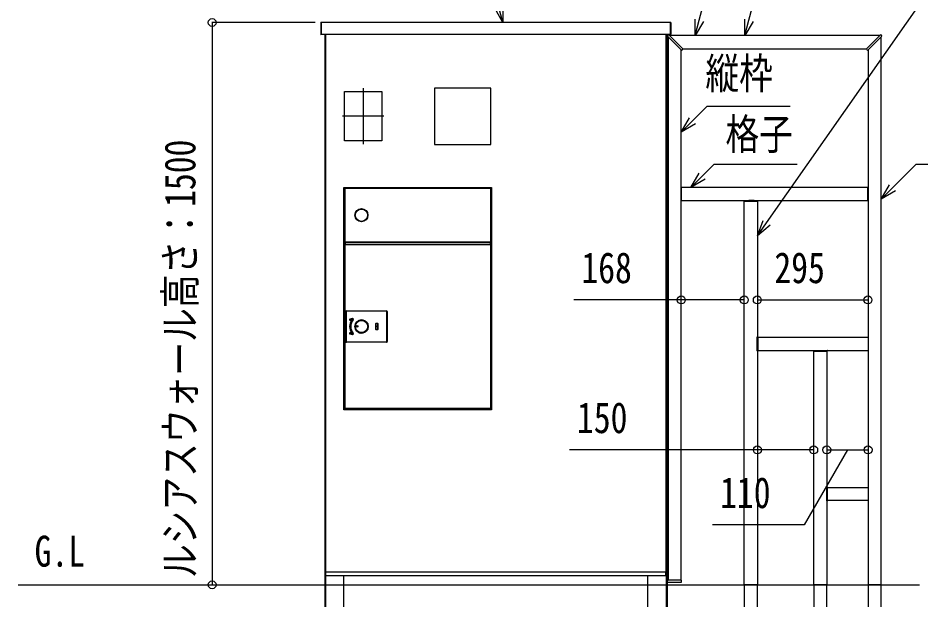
# Model space of a CAD drawing. Units: millimetres, scale not verified. Extents: x -10512 to 10513, y -7424 to 7426.
# Drawn here: x 5025 to 7433, y -1465 to 87 of the extents above; entities that cross this region are included whole.
import ezdxf
from ezdxf.enums import TextEntityAlignment as Align

# ---------------------------------------------------------------- set-up
doc = ezdxf.new("R2010")
doc.units = ezdxf.units.MM
doc.header["$LTSCALE"] = 40
for name, color, linetype in [('0-1_USER1', 3, 'Continuous'), ('0-3_YKK_13', 4, 'Continuous'), ('0-4_YKK_A1', 4, 'Continuous'), ('0-5_YKK_D', 6, 'Continuous')]:
    doc.layers.add(name, color=color, linetype=linetype)
doc.styles.add('ＭＳ ゴシック', font='')
doc.styles.get('ＭＳ ゴシック').set_extended_font_data('MS Gothic')

msp = doc.modelspace()

# ---------------------------------------------------------------- linework, layer by layer
at = {"layer": '0-3_YKK_13'}
for p, q in [((5832.35, 75.07), (5832.35, 44.13)), ((5833.85, 44.1), (5833.85, 75.1)), ((6764.85, 44.1), (6764.85, 75.1)), ((6766.35, 75.07), (6766.35, 44.13)), ((5833.29, 43.13), (5833.85, 43.1)), ((5833.85, 43.1), (5833.85, 44.1)), ((5846.35, -1393.4), (5846.35, 43.6)), ((6752.35, 43.6), (6752.35, -1393.4)), ((6756.91, 39.21), (6756.91, 39.54)), ((6757.08, 38.83), (6757.06, 38.86)), ((6794.47, 1.44), (6757.08, 38.83)), ((6760.24, 42.54), (6759.91, 42.54)), ((6760.62, 42.37), (6760.59, 42.39)), ((6798.01, 4.98), (6760.62, 42.37)), ((6764.85, 43.1), (6764.85, 44.1)), ((6765.41, 43.13), (6764.85, 43.1)), ((7287.69, 4.98), (7325.08, 42.37)), ((7291.23, 1.44), (7328.62, 38.83)), ((7325.08, 42.37), (7325.11, 42.39)), ((7325.46, 42.54), (7325.79, 42.54)), ((7328.62, 38.83), (7328.64, 38.86)), ((7328.79, 39.21), (7328.79, 39.54)), ((6796.68, 2.77), (6795.16, 1.42)), ((6796.68, 2.77), (6798.03, 4.29)), ((7289.02, 2.77), (7287.67, 4.29)), ((7289.02, 2.77), (7290.54, 1.42)), ((5894.35, -957.4), (5894.35, -364.4)), ((5894.35, -364.4), (6287.35, -364.4)), ((5895.85, -366.7), (5895.85, -365.9)), ((5895.85, -365.9), (5896.35, -365.9)), ((5895.85, -366.9), (5895.85, -366.7)), ((5896.35, -366.7), (5895.85, -366.7)), ((5895.85, -366.9), (5895.85, -509.9)), ((5896.65, -366.9), (5895.85, -366.9)), ((5896.35, -365.9), (5896.65, -365.9)), ((5896.35, -365.9), (5896.35, -366.7)), ((5896.35, -366.7), (5896.65, -366.7)), ((5896.65, -365.9), (6285.05, -365.9)), ((5896.65, -366.7), (5896.65, -365.9)), ((5896.65, -366.7), (5896.65, -366.9)), ((5896.65, -366.7), (6285.05, -366.7)), ((5896.65, -366.9), (5896.65, -509.9)), ((6285.05, -366.7), (6285.05, -365.9)), ((6285.35, -365.9), (6285.05, -365.9)), ((6285.05, -366.7), (6285.05, -366.9)), ((6285.35, -366.7), (6285.05, -366.7)), ((6285.85, -366.9), (6285.05, -366.9)), ((6285.05, -366.9), (6285.05, -509.9)), ((6285.35, -365.9), (6285.85, -365.9)), ((6285.35, -366.7), (6285.35, -365.9)), ((6285.85, -366.7), (6285.85, -366.9)), ((6960.17, -399.87), (6960.15, -400.17)), ((6960.19, -400.93), (6960.15, -400.23)), ((6960.67, -399.4), (6998.03, -399.4)), ((6960.69, -401.4), (6998.01, -401.4)), ((6987.85, -399.4), (6974.35, -399.4)), ((6975.35, -399.4), (6983.35, -399.4)), ((6998.5, -400.93), (6998.55, -400.23)), ((6998.53, -399.87), (6998.55, -400.17)), ((5896.35, -510.9), (5895.85, -510.9)), ((5895.85, -516.7), (5895.85, -515.9)), ((5895.85, -515.9), (5896.35, -515.9)), ((5896.35, -516.7), (5895.85, -516.7)), ((5895.85, -516.9), (5895.85, -953.9)), ((5896.65, -516.9), (5895.85, -516.9)), ((5896.35, -510.1), (5896.65, -510.1)), ((5896.35, -510.1), (5896.35, -510.9)), ((5896.35, -510.9), (5896.65, -510.9)), ((5896.35, -515.9), (5896.65, -515.9)), ((5896.35, -515.9), (5896.35, -516.7)), ((5896.35, -516.7), (5896.65, -516.7)), ((5896.65, -510.1), (5896.65, -510.9)), ((6285.05, -510.1), (5896.65, -510.1)), ((5896.65, -510.9), (5896.65, -515.9)), ((6285.05, -510.9), (5896.65, -510.9)), ((5896.65, -515.9), (6285.05, -515.9)), ((5896.65, -516.7), (5896.65, -515.9)), ((5896.65, -516.7), (5896.65, -516.9)), ((5896.65, -516.7), (6285.05, -516.7)), ((5896.65, -516.9), (5896.65, -953.9)), ((5897.45, -510.9), (5897.45, -515.9)), ((5897.55, -515.9), (5897.55, -510.9)), ((6284.15, -510.9), (6284.15, -515.9)), ((6284.25, -510.9), (6284.25, -515.9)), ((6285.05, -510.1), (6285.05, -509.9)), ((6285.05, -510.1), (6285.05, -510.9)), ((6285.35, -510.1), (6285.05, -510.1)), ((6285.05, -510.9), (6285.05, -515.9)), ((6285.35, -510.9), (6285.05, -510.9)), ((6285.05, -516.7), (6285.05, -515.9)), ((6285.35, -515.9), (6285.05, -515.9)), ((6285.05, -516.7), (6285.05, -516.9)), ((6285.35, -516.7), (6285.05, -516.7)), ((6285.85, -516.9), (6285.05, -516.9)), ((6285.05, -516.9), (6285.05, -953.9)), ((6285.35, -510.1), (6285.85, -510.1)), ((6285.35, -510.9), (6285.35, -510.1)), ((6285.85, -510.9), (6285.35, -510.9)), ((6285.35, -515.9), (6285.85, -515.9)), ((6285.35, -516.7), (6285.35, -515.9)), ((6285.85, -510.1), (6285.85, -510.9)), ((5898.85, -775.41), (5898.85, -695.39)), ((5899.08, -695.62), (5898.85, -695.39)), ((5899.08, -695.62), (5900.07, -695.62)), ((5899.08, -775.18), (5899.08, -695.62)), ((5900.07, -695.62), (5900.07, -775.18)), ((5900.84, -693.4), (6007.86, -693.4)), ((5900.84, -693.4), (5901.07, -693.63)), ((6007.63, -694.62), (5901.07, -694.62)), ((6007.63, -693.63), (6007.86, -693.4)), ((6007.63, -694.62), (6007.63, -693.63)), ((6008.63, -775.18), (6008.63, -695.62)), ((6009.85, -695.39), (6009.62, -695.62)), ((6009.85, -695.39), (6009.85, -775.41)), ((5909.95, -715.56), (5916.74, -713.86)), ((5910.04, -715.9), (5909.95, -715.56)), ((5916.83, -714.2), (5910.04, -715.9)), ((5910.56, -717.98), (5910.64, -718.32)), ((5910.64, -718.32), (5914.61, -717.33)), ((5910.64, -718.32), (5910.72, -718.66)), ((5914.57, -717.7), (5910.72, -718.66)), ((5915.22, -717.98), (5914.93, -717.79)), ((5916.83, -714.2), (5916.74, -713.86)), ((5916.91, -714.54), (5916.83, -714.2)), ((5918.61, -717), (5918.34, -716.78)), ((5918.88, -717.22), (5918.61, -717)), ((5979.05, -743.15), (5979.05, -727.65)), ((5979.35, -727.65), (5979.05, -727.65)), ((5979.35, -743.15), (5979.05, -743.15)), ((5979.35, -727.65), (5979.35, -743.15)), ((5984.35, -735.4), (5979.35, -735.4)), ((5979.85, -726.85), (5983.85, -726.85)), ((5979.85, -727.15), (5979.85, -726.85)), ((5983.85, -727.15), (5979.85, -727.15)), ((5979.85, -743.65), (5983.85, -743.65)), ((5979.85, -743.95), (5979.85, -743.65)), ((5983.85, -743.95), (5979.85, -743.95)), ((5983.85, -727.15), (5983.85, -726.85)), ((5983.85, -743.95), (5983.85, -743.65)), ((5984.35, -743.15), (5984.35, -727.65)), ((5984.65, -727.65), (5984.35, -727.65)), ((5984.65, -743.15), (5984.35, -743.15)), ((5984.65, -727.65), (5984.65, -743.15)), ((5909.95, -755.24), (5910.04, -754.9)), ((5916.74, -756.94), (5909.95, -755.24)), ((5910.04, -754.9), (5916.83, -756.6)), ((5910.64, -752.48), (5910.56, -752.82)), ((5910.72, -752.14), (5910.64, -752.48)), ((5914.61, -753.47), (5910.64, -752.48)), ((5910.72, -752.14), (5914.57, -753.1)), ((5915.22, -752.82), (5914.93, -753.01)), ((5916.74, -756.94), (5916.83, -756.6)), ((5916.83, -756.6), (5916.91, -756.26)), ((5918.61, -753.8), (5918.34, -754.02)), ((5918.88, -753.58), (5918.61, -753.8)), ((6996.6, -800.58), (6996.6, -763.22)), ((6997.07, -762.72), (6997.37, -762.7)), ((6998.13, -762.74), (6997.43, -762.7)), ((6998.6, -800.56), (6998.6, -763.24)), ((5898.85, -775.41), (5899.08, -775.18)), ((5899.08, -775.18), (5900.07, -775.18)), ((5901.07, -777.17), (5900.84, -777.4)), ((6007.86, -777.4), (5900.84, -777.4)), ((5901.07, -776.18), (6007.63, -776.18)), ((5901.07, -777.17), (5901.07, -776.18)), ((6007.63, -777.17), (5901.07, -777.17)), ((6007.63, -777.17), (6007.63, -776.18)), ((6007.86, -777.4), (6007.63, -777.17)), ((6008.63, -775.18), (6009.62, -775.18)), ((6009.62, -775.18), (6009.85, -775.41)), ((6997.07, -801.08), (6997.37, -801.1)), ((6998.13, -801.05), (6997.43, -801.1)), ((7145.17, -799.87), (7145.15, -800.17)), ((7145.19, -800.93), (7145.15, -800.23)), ((7145.67, -799.4), (7183.03, -799.4)), ((7145.69, -801.4), (7183.01, -801.4)), ((7183.5, -800.93), (7183.55, -800.23)), ((7183.53, -799.87), (7183.55, -800.17)), ((5896.35, -954.9), (5895.85, -954.9)), ((5896.35, -954.1), (5896.65, -954.1)), ((5896.35, -954.1), (5896.35, -954.9)), ((5896.35, -954.9), (5896.65, -954.9)), ((5896.65, -954.1), (5896.65, -954.9)), ((6285.05, -954.1), (5896.65, -954.1)), ((6285.05, -954.9), (5896.65, -954.9)), ((5897.45, -954.9), (5897.45, -955.9)), ((5897.45, -955.9), (5906.95, -955.9)), ((5907.55, -955.9), (5906.95, -955.9)), ((5907.45, -955.4), (5907.45, -954.9)), ((5907.55, -955.1), (5907.45, -955.1)), ((5907.55, -955.1), (5907.55, -954.9)), ((6276.65, -955.1), (5907.55, -955.1)), ((6276.65, -954.9), (6276.65, -955.1)), ((6276.65, -955.1), (6276.65, -955.9)), ((6276.75, -955.1), (6276.65, -955.1)), ((6277.25, -955.9), (6276.65, -955.9)), ((6276.75, -955.4), (6276.75, -954.9)), ((6284.25, -955.9), (6277.25, -955.9)), ((6284.25, -954.9), (6284.25, -955.9)), ((6285.05, -954.1), (6285.05, -953.9)), ((6285.05, -954.1), (6285.05, -954.9)), ((6285.35, -954.1), (6285.05, -954.1)), ((6285.35, -954.9), (6285.05, -954.9)), ((6285.35, -954.1), (6285.85, -954.1)), ((6285.35, -954.9), (6285.35, -954.1)), ((6285.85, -954.9), (6285.35, -954.9)), ((6285.85, -954.1), (6285.85, -954.9)), ((7181.85, -1200.58), (7181.85, -1163.22)), ((7182.32, -1162.72), (7182.62, -1162.7)), ((7183.38, -1162.74), (7182.68, -1162.7)), ((7183.85, -1200.56), (7183.85, -1163.24)), ((7182.32, -1201.08), (7182.62, -1201.1)), ((7183.38, -1201.06), (7182.68, -1201.1)), ((6757.13, -1416.46), (6756.94, -1413.46)), ((6793.76, -1412.4), (6757.94, -1412.4)), ((6758.12, -1417.4), (6793.57, -1417.4)), ((6794.57, -1416.46), (6794.76, -1413.46))]:
    msp.add_line(p, q, dxfattribs=at)
for points in [[(5833.85, 75.1), (5833.85, 76.1), (5833.29, 76.06)], [(6764.85, 75.1), (6764.85, 76.1), (6765.41, 76.06)], [(6287.35, -364.4), (6287.35, -957.4), (5894.35, -957.4)], [(6285.85, -366.9), (6285.85, -509.9), (6285.05, -509.9)], [(6285.85, -365.9), (6285.85, -366.7), (6285.35, -366.7)], [(5896.65, -510.1), (5896.65, -509.9), (5895.85, -509.9)], [(5895.85, -510.9), (5895.85, -510.1), (5896.35, -510.1)], [(6285.85, -516.9), (6285.85, -953.9), (6285.05, -953.9)], [(6285.85, -515.9), (6285.85, -516.7), (6285.35, -516.7)], [(5901.07, -694.62), (5901.07, -693.63), (6007.63, -693.63)], [(6008.63, -695.62), (6009.62, -695.62), (6009.62, -775.18)], [(5916.91, -714.54), (5910.12, -716.24), (5910.04, -715.9)], [(5910.56, -717.98), (5914.52, -716.99), (5914.61, -717.33)], [(5910.04, -754.9), (5910.12, -754.56), (5916.91, -756.26)], [(5914.61, -753.47), (5914.52, -753.81), (5910.56, -752.82)], [(5896.65, -954.1), (5896.65, -953.9), (5895.85, -953.9)], [(5895.85, -954.9), (5895.85, -954.1), (5896.35, -954.1)], [(5896.65, -954.9), (5896.65, -955.9), (5897.45, -955.9)], [(6276.65, -955.9), (5907.55, -955.9), (5907.55, -955.1)], [(6285.05, -954.9), (6285.05, -955.9), (6284.25, -955.9)]]:
    msp.add_lwpolyline(points, dxfattribs=at)
for points in [[(5895.85, -108.85), (5994.85, -108.85), (5994.85, -239.85), (5895.85, -239.85)], [(6285.85, -99.4), (6135.85, -99.4), (6135.85, -249.4), (6285.85, -249.4)]]:
    msp.add_lwpolyline(points, close=True, dxfattribs=at)
for centre, radius in [((5940.85, -438.4), 17.5), ((5940.85, -438.4), 16.5), ((5941.35, -735.4), 17.65), ((5941.35, -735.4), 17.26), ((5941.35, -735.4), 16.26), ((5929.36, -734.94), 2.1), ((5929.36, -734.94), 1.75), ((5929.36, -734.94), 1.45)]:
    msp.add_circle(centre, radius, dxfattribs=at)
for centre, radius, start, end in [((5833.35, 75.07), 1, 93.5, 180), ((6765.35, 75.07), 1, 0, 86.5), ((5833.35, 44.13), 1, 180, 266.5), ((6759.91, 39.54), 3, 90, 180), ((6757.41, 39.21), 0.5, 180, 225), ((6760.24, 42.04), 0.5, 45, 90), ((6765.35, 44.13), 1, 273.5, 0), ((7325.46, 42.04), 0.5, 90, 135), ((7325.79, 39.54), 3, 0, 90), ((7328.29, 39.21), 0.5, 315, 0), ((6794.82, 1.8), 0.5, 225, 311.5), ((6797.65, 4.62), 0.5, 318.5, 45), ((7288.05, 4.62), 0.5, 135, 221.5), ((7290.87, 1.8), 0.5, 228.5, 315), ((6960.65, -400.2), 0.5, 176.5, 183.5), ((6960.67, -399.9), 0.5, 90, 176.5), ((6960.69, -400.9), 0.5, 183.5, 270), ((6998.01, -400.9), 0.5, 270, 356.5), ((6998.03, -399.9), 0.5, 3.5, 90), ((6998.05, -400.2), 0.5, 356.5, 3.5), ((5910.34, -717.11), 1.6, 104, 284), ((5910.34, -717.11), 1.25, 104, 284), ((5941.35, -735.4), 32.1, 146.54178, 213.45822), ((5910.34, -717.11), 0.9, 104, 284), ((5941.35, -735.4), 31.75, 146.31167, 213.68833), ((5941.35, -735.4), 31.4, 146.31167, 213.68833), ((5941.35, -735.4), 29.6, 141.02124, 218.97876), ((5941.35, -735.4), 29.25, 141.02124, 218.97876), ((5941.35, -735.4), 28.9, 141.02124, 218.97876), ((5914.68, -717.62), 0.65, 326.31167, 104), ((6106.63, -738.4), 193.18, 173.73842, 173.84904), ((5897.85, -788.38), 72.63, 76.39911, 76.69317), ((5914.68, -717.62), 0.3, 326.31167, 104), ((5917.25, -715.9), 2.1, 321.02124, 104), ((5917.25, -715.9), 1.75, 321.02124, 104), ((5917.25, -715.9), 1.4, 321.02124, 104), ((5941.35, -735.4), 17.5, 261.3012, 252.58496), ((5941.33, -735.4), 17.47, 89.33006, 266.2917), ((5941.37, -735.4), 17.3, 89.68338, 265.93838), ((5940.66, -729.8), 11.91, 85.77699, 122.36782), ((5941.34, -735.24), 17.14, 89.59667, 97.07901), ((5963.12, -743.1), 33.07, 130.44826, 130.90575), ((5941.35, -735.4), 17.47, 88.97206, 89.38801), ((5979.85, -727.65), 0.8, 90, 180), ((5979.85, -743.15), 0.8, 180, 270), ((5979.85, -727.65), 0.5, 90, 180), ((5979.85, -743.15), 0.5, 180, 270), ((5983.85, -727.65), 0.8, 0, 90), ((5983.85, -727.65), 0.5, 0, 90), ((5983.85, -743.15), 0.5, 270, 0), ((5983.85, -743.15), 0.8, 270, 0), ((5910.34, -753.69), 1.6, 76, 256), ((5910.34, -753.69), 1.25, 76, 256), ((5910.34, -753.69), 0.9, 76, 256), ((5914.68, -753.18), 0.65, 256, 33.68833), ((5897.85, -682.43), 72.62, 283.30682, 283.6009), ((6106.63, -732.4), 193.18, 186.15096, 186.26158), ((5914.68, -753.18), 0.3, 256, 33.68833), ((5917.25, -754.9), 2.1, 256, 38.97876), ((5917.25, -754.9), 1.75, 256, 38.97876), ((5917.25, -754.9), 1.4, 256, 38.97876), ((5940.17, -741.04), 11.79, 235.95589, 270.16869), ((5941.1, -737.45), 15.24, 257.9457, 266.3906), ((5963.64, -729.39), 33.07, 224.71601, 225.17349), ((5941.35, -735.4), 17.47, 266.23375, 266.6497), ((6997.1, -763.22), 0.5, 93.5, 180), ((6997.4, -763.2), 0.5, 86.5, 93.5), ((6998.1, -763.24), 0.5, 0, 86.5), ((6997.1, -800.58), 0.5, 180, 266.5), ((6997.4, -800.6), 0.5, 266.5, 273.5), ((6998.1, -800.56), 0.5, 273.5, 0), ((7145.65, -800.2), 0.5, 176.5, 183.5), ((7145.67, -799.9), 0.5, 90, 176.5), ((7145.69, -800.9), 0.5, 183.5, 270), ((7183.01, -800.9), 0.5, 270, 356.5), ((7183.03, -799.9), 0.5, 3.5, 90), ((7183.05, -800.2), 0.5, 356.5, 3.5), ((5906.95, -955.4), 0.5, 270, 0), ((6277.25, -955.4), 0.5, 180, 270), ((7182.35, -1163.22), 0.5, 93.5, 180), ((7182.65, -1163.2), 0.5, 86.5, 93.5), ((7183.35, -1163.24), 0.5, 0, 86.5), ((7182.35, -1200.58), 0.5, 180, 266.5), ((7182.65, -1200.6), 0.5, 266.5, 273.5), ((7183.35, -1200.56), 0.5, 273.5, 0), ((6757.94, -1413.4), 1, 90, 183.5), ((6758.12, -1416.4), 1, 183.5, 270), ((6793.57, -1416.4), 1, 270, 356.5), ((6793.76, -1413.4), 1, 356.5, 90)]:
    msp.add_arc(centre, radius, start, end, dxfattribs=at)
for centre, major_axis, ratio, start_param, end_param in [((5900.86, -695.41), (1.43, -1.43), 0.992433, 2.3599926, 3.9231927), ((5901.08, -695.63), (1.41, -1.41), 0.999971, 2.3599926, 3.9231927), ((5901.08, -695.63), (0.713, -0.713), 0.992433, 2.3599926, 3.9231927), ((6007.62, -695.63), (1.41, 1.41), 0.999971, 5.5015852, 7.0647854), ((6007.62, -695.63), (-0.713, -0.713), 0.992433, 2.3599926, 3.9231927), ((6007.84, -695.41), (-1.43, -1.43), 0.992433, 2.3599926, 3.9231927), ((5900.86, -775.39), (1.43, 1.43), 0.992433, 2.3599926, 3.9231927), ((5901.08, -775.17), (1.41, 1.41), 0.999971, 2.3599926, 3.9231927), ((5901.08, -775.17), (0.713, 0.713), 0.992433, 2.3599926, 3.9231927), ((6007.62, -775.17), (-0.713, 0.713), 0.992433, 2.3599926, 3.9231927), ((6007.62, -775.17), (1.41, -1.41), 0.999971, 5.5015852, 7.0647854), ((6007.84, -775.39), (-1.43, 1.43), 0.992433, 2.3599926, 3.9231927)]:
    msp.add_ellipse(centre, major_axis=major_axis, ratio=ratio, start_param=start_param, end_param=end_param, dxfattribs=at)
at = {"layer": '0-4_YKK_A1'}
for p, q in [((6764.85, 75.6), (5833.85, 75.6)), ((5833.85, 75.6), (5833.85, 43.6)), ((6764.85, 75.6), (6764.85, 43.6)), ((6764.85, 43.6), (5833.85, 43.6)), ((6758.85, 37.06), (6758.85, -1412.4)), ((7323.31, 40.6), (6762.39, 40.6)), ((6793.85, -1412.4), (6793.85, 2.06)), ((6797.39, 5.6), (7288.31, 5.6)), ((5945.35, -99.83), (5945.35, -248.87)), ((6000.55, -174.35), (5890.15, -174.35)), ((6794.1, -399.4), (6794.1, -364.4)), ((6961.85, -1424.4), (6961.85, -401.4)), ((6996.85, -401.4), (6996.85, -1424.4)), ((7291.6, -764.4), (6998.6, -764.4)), ((6998.6, -799.4), (7291.6, -799.4)), ((7146.85, -1424.4), (7146.85, -801.4)), ((7181.85, -801.4), (7181.85, -1424.4)), ((7183.85, -1164.4), (7291.85, -1164.4)), ((7291.85, -1199.4), (7183.85, -1199.4)), ((5846.29, -1389.4), (6752.35, -1389.4)), ((5846.35, -1399.4), (5846.35, -1389.4)), ((6752.35, -1399.4), (6752.35, -1389.4)), ((5846.29, -1399.4), (6752.35, -1399.4)), ((5025.18, -1424.4), (7429.35, -1424.4))]:
    msp.add_line(p, q, dxfattribs=at)
for points in [[(5842.85, 43.6), (5842.85, -1424.4), (5842.85, -1524.4)], [(5845.35, 43.6), (5845.35, -1424.4), (5845.35, -1524.4)], [(6753.35, 43.6), (6753.35, -1424.4), (6753.35, -1524.4)], [(6755.85, 43.6), (6755.85, -1424.4), (6755.85, -1524.4)], [(7291.85, 2.06), (7291.85, -1424.4), (7326.85, -1424.4), (7326.85, 37.06)], [(6794.1, -399.4), (7291.6, -399.4), (7291.6, -364.4), (6794.1, -364.4)], [(5894.35, -1874.4), (5894.35, -1424.4), (5894.35, -1399.4)], [(6704.35, -1874.4), (6704.35, -1424.4), (6704.35, -1399.4)]]:
    msp.add_lwpolyline(points, dxfattribs=at)
for points in [[(6755.85, 31.6), (6755.85, -1384.4), (6758.85, -1384.4), (6758.85, 31.6)], [(6961.85, -1424.4), (6961.85, -1874.4), (6996.85, -1874.4), (6996.85, -1424.4)], [(7146.85, -1424.4), (7146.85, -1874.4), (7181.85, -1874.4), (7181.85, -1424.4)], [(7291.85, -1424.4), (7291.85, -1874.4), (7326.85, -1874.4), (7326.85, -1424.4)]]:
    msp.add_lwpolyline(points, close=True, dxfattribs=at)
at = {"layer": '0-5_YKK_D'}
for p, q in [((5817.39, 75.6), (5541.85, 75.6)), ((5542.85, 75.6), (5542.85, -1424.4)), ((6996.6, -664.4), (7291.6, -664.4)), ((7181.85, -1064.4), (7291.85, -1064.4))]:
    msp.add_line(p, q, dxfattribs=at)
for points in [[(6318.37, 75.6), (6307.37, 116.65), (6077.22, 975.6), (5201.55, 975.6)], [(6830.71, 40.6), (6841.71, 81.65), (7000.86, 675.6), (7940.24, 675.6)], [(6963.29, 40.6), (6974.29, 81.65), (7053.06, 375.6), (7266.06, 375.6)], [(6996.85, -493.48), (7021.23, -458.67), (7605.39, 375.6), (8936.26, 375.6)], [(6318.37, 119.6), (6318.37, 75.6), (6296.37, 113.7)], [(6852.71, 78.7), (6830.71, 40.6), (6830.71, 84.6)], [(6985.29, 78.7), (6963.29, 40.6), (6963.29, 84.6)], [(6793.85, -216.51), (6823.9, -186.45), (6862.92, -147.43), (7083.88, -147.43)], [(6831.95, -194.51), (6793.85, -216.51), (6815.85, -178.4)], [(6819.64, -364.4), (6849.69, -334.35), (6881.66, -302.38), (7102.61, -302.38)], [(7326.85, -395.45), (7356.9, -365.4), (7419.92, -302.38), (7526.23, -302.38)], [(6857.74, -342.4), (6819.64, -364.4), (6841.64, -326.3)], [(7364.95, -373.45), (7326.85, -395.45), (7348.85, -357.35)], [(7030.55, -465.2), (6996.85, -493.48), (7011.9, -452.14)], [(6961.85, -664.4), (6793.85, -664.4), (6507.35, -664.4)], [(7146.85, -1064.4), (6996.85, -1064.4), (6495.56, -1064.4)], [(7236.85, -1064.4), (7121.25, -1264.4), (6877.25, -1264.4)]]:
    msp.add_lwpolyline(points, dxfattribs=at)
for centre in [(5542.85, 75.6), (6793.85, -664.4), (6961.85, -664.4), (6996.6, -664.4), (7291.6, -664.4), (6996.85, -1064.4), (7146.85, -1064.4), (7181.85, -1064.4), (7291.85, -1064.4), (5542.85, -1424.4)]:
    msp.add_circle(centre, 10.62, dxfattribs=at)

# ---------------------------------------------------------------- texts
at = {"layer": '0-1_USER1', "style": 'ＭＳ ゴシック', "width": 0.8}
msp.add_text('G.L', height=82.48, dxfattribs=at).set_placement((5069.3, -1400.65), align=Align.BOTTOM_LEFT)
at = {"layer": '0-5_YKK_D', "style": 'ＭＳ ゴシック', "width": 0.8}
for s, p in [('縦枠', (6858.11, -126.2)), ('格子', (6911.68, -288.14)), ('168', (6527.35, -644.4)), ('295', (7042.1, -644.4)), ('150', (6515.56, -1044.4)), ('110', (6897.25, -1244.4))]:
    msp.add_text(s, height=82.48, dxfattribs=at).set_placement(p, align=Align.BOTTOM_LEFT)
msp.add_text('ルシアスウォール高さ：1500', height=82.48, rotation=90, dxfattribs=at).set_placement((5522.85, -1406.4), align=Align.BOTTOM_LEFT)

doc.saveas('drawing.dxf')
